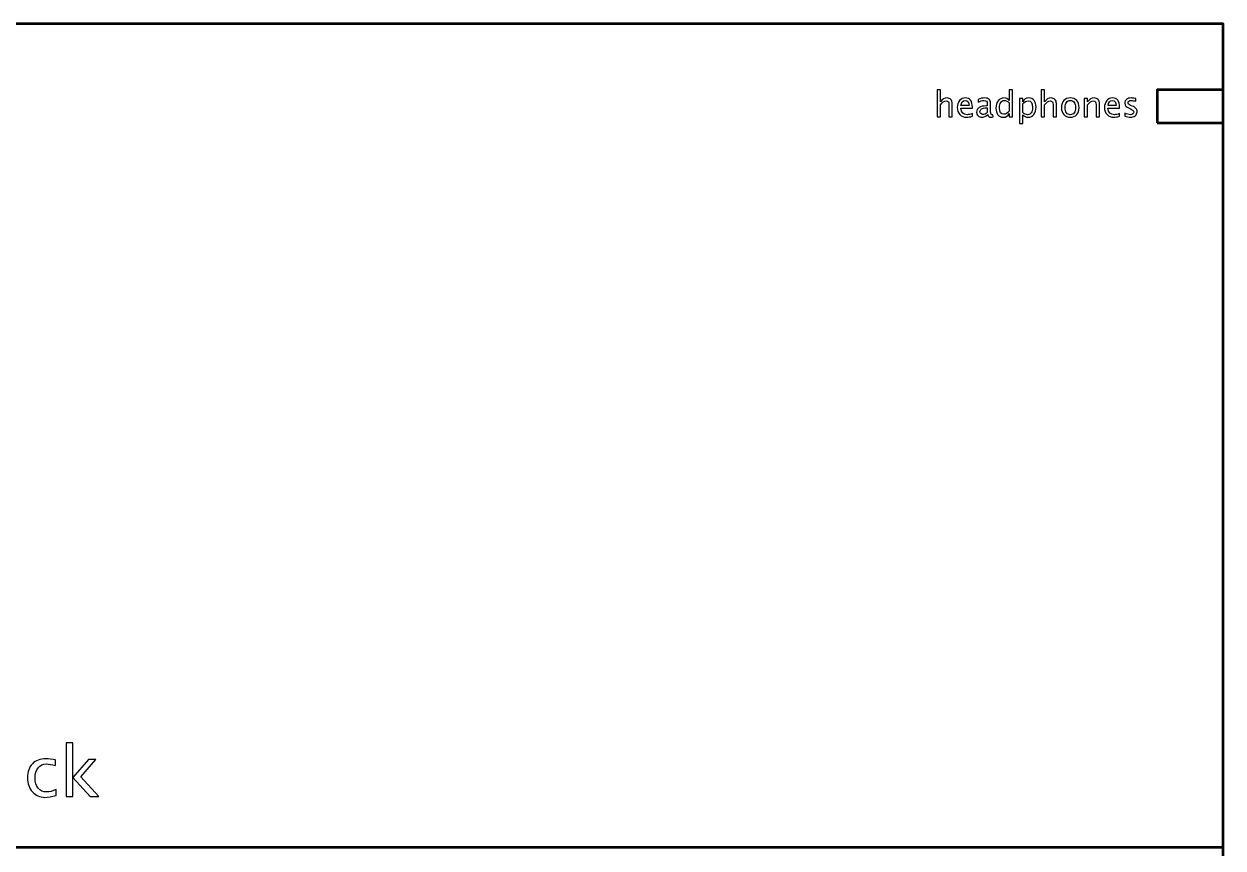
# Model space of a CAD drawing. Header units: centimetres. Extents: x -69 to 69, y -115 to 104.
# Drawn here: x 51.59 to 66.16, y 39.04 to 49.05 of the extents above; entities that cross this region are included whole.
import ezdxf

# ---------------------------------------------------------------- set-up
doc = ezdxf.new("R2010")
doc.units = ezdxf.units.CM
doc.header["$MEASUREMENT"] = 0
doc.layers.add('Layer 1', color=7, linetype='Continuous')

msp = doc.modelspace()

# ---------------------------------------------------------------- linework, layer by layer
at = {"layer": 'Layer 1', "lineweight": 53}
for points in [[(36.9625, 28.95), (66.1625, 28.95), (66.1625, 49.05), (36.9625, 49.05), (36.9625, 28.95)], [(65.3625, 47.85), (66.1625, 47.85), (66.1625, 48.25), (65.3625, 48.25), (65.3625, 47.85)]]:
    msp.add_lwpolyline(points, close=True, dxfattribs=at)
at = {"layer": 'Layer 1'}
for points, knots in [([(62.68921, 47.92194), (62.68921, 47.92194), (62.68921, 48.24833), (62.68921, 48.24833), (62.68921, 48.24833), (62.68921, 48.24833), (62.72985, 48.24833), (62.72985, 48.24833), (62.72985, 48.24833), (62.72985, 48.24833), (62.72985, 48.1039), (62.72985, 48.1039), (62.72985, 48.1039), (62.75137, 48.1353), (62.77776, 48.15096), (62.80894, 48.15096), (62.80894, 48.15096), (62.82856, 48.15096), (62.84415, 48.14482), (62.85565, 48.13248), (62.85565, 48.13248), (62.86715, 48.1202), (62.87293, 48.10362), (62.87293, 48.08288), (62.87293, 48.08288), (62.87293, 48.08288), (62.87293, 47.92194), (62.87293, 47.92194), (62.87293, 47.92194), (62.87293, 47.92194), (62.8323, 47.92194), (62.8323, 47.92194), (62.8323, 47.92194), (62.8323, 47.92194), (62.8323, 48.06961), (62.8323, 48.06961), (62.8323, 48.06961), (62.8323, 48.08626), (62.82983, 48.09812), (62.82496, 48.10517), (62.82496, 48.10517), (62.82002, 48.1123), (62.8119, 48.11583), (62.80055, 48.11583), (62.80055, 48.11583), (62.77557, 48.11583), (62.752, 48.09953), (62.72985, 48.06693), (62.72985, 48.06693), (62.72985, 48.06693), (62.72985, 47.92194), (62.72985, 47.92194), (62.72985, 47.92194), (62.72985, 47.92194), (62.68921, 47.92194), (62.68921, 47.92194)], [0, 0, 0, 0, 0.06666667, 0.06666667, 0.06666667, 0.06666667, 0.13333333, 0.13333333, 0.13333333, 0.13333333, 0.2, 0.2, 0.2, 0.2, 0.26666667, 0.26666667, 0.26666667, 0.26666667, 0.33333333, 0.33333333, 0.33333333, 0.33333333, 0.4, 0.4, 0.4, 0.4, 0.46666667, 0.46666667, 0.46666667, 0.46666667, 0.53333333, 0.53333333, 0.53333333, 0.53333333, 0.6, 0.6, 0.6, 0.6, 0.66666667, 0.66666667, 0.66666667, 0.66666667, 0.73333333, 0.73333333, 0.73333333, 0.73333333, 0.8, 0.8, 0.8, 0.8, 0.86666667, 0.86666667, 0.86666667, 0.86666667, 1, 1, 1, 1]), ([(63.56594, 47.92194), (63.56594, 47.92194), (63.56594, 47.96406), (63.56594, 47.96406), (63.56594, 47.96406), (63.54935, 47.93259), (63.52438, 47.91686), (63.49101, 47.91686), (63.49101, 47.91686), (63.46391, 47.91686), (63.44261, 47.92667), (63.42708, 47.94635), (63.42708, 47.94635), (63.41156, 47.96604), (63.4038, 47.99292), (63.4038, 48.027), (63.4038, 48.027), (63.4038, 48.06425), (63.41262, 48.09424), (63.43019, 48.11695), (63.43019, 48.11695), (63.44783, 48.1396), (63.47097, 48.15096), (63.49968, 48.15096), (63.49968, 48.15096), (63.52628, 48.15096), (63.54844, 48.1408), (63.56594, 48.12041), (63.56594, 48.12041), (63.56594, 48.12041), (63.56594, 48.24833), (63.56594, 48.24833), (63.56594, 48.24833), (63.56594, 48.24833), (63.60657, 48.24833), (63.60657, 48.24833), (63.60657, 48.24833), (63.60657, 48.24833), (63.60657, 47.92194), (63.60657, 47.92194), (63.60657, 47.92194), (63.60657, 47.92194), (63.56594, 47.92194), (63.56594, 47.92194)], [0, 0, 0, 0, 0.08333333, 0.08333333, 0.08333333, 0.08333333, 0.16666667, 0.16666667, 0.16666667, 0.16666667, 0.25, 0.25, 0.25, 0.25, 0.33333333, 0.33333333, 0.33333333, 0.33333333, 0.41666667, 0.41666667, 0.41666667, 0.41666667, 0.5, 0.5, 0.5, 0.5, 0.58333333, 0.58333333, 0.58333333, 0.58333333, 0.66666667, 0.66666667, 0.66666667, 0.66666667, 0.75, 0.75, 0.75, 0.75, 0.83333333, 0.83333333, 0.83333333, 0.83333333, 1, 1, 1, 1]), ([(63.95442, 47.92194), (63.95442, 47.92194), (63.95442, 48.24833), (63.95442, 48.24833), (63.95442, 48.24833), (63.95442, 48.24833), (63.99506, 48.24833), (63.99506, 48.24833), (63.99506, 48.24833), (63.99506, 48.24833), (63.99506, 48.1039), (63.99506, 48.1039), (63.99506, 48.1039), (64.01658, 48.1353), (64.04297, 48.15096), (64.07415, 48.15096), (64.07415, 48.15096), (64.09377, 48.15096), (64.10936, 48.14482), (64.12086, 48.13248), (64.12086, 48.13248), (64.13236, 48.1202), (64.13814, 48.10362), (64.13814, 48.08288), (64.13814, 48.08288), (64.13814, 48.08288), (64.13814, 47.92194), (64.13814, 47.92194), (64.13814, 47.92194), (64.13814, 47.92194), (64.09751, 47.92194), (64.09751, 47.92194), (64.09751, 47.92194), (64.09751, 47.92194), (64.09751, 48.06961), (64.09751, 48.06961), (64.09751, 48.06961), (64.09751, 48.08626), (64.09504, 48.09812), (64.09017, 48.10517), (64.09017, 48.10517), (64.08523, 48.1123), (64.07711, 48.11583), (64.06576, 48.11583), (64.06576, 48.11583), (64.04078, 48.11583), (64.01721, 48.09953), (63.99506, 48.06693), (63.99506, 48.06693), (63.99506, 48.06693), (63.99506, 47.92194), (63.99506, 47.92194), (63.99506, 47.92194), (63.99506, 47.92194), (63.95442, 47.92194), (63.95442, 47.92194)], [0, 0, 0, 0, 0.06666667, 0.06666667, 0.06666667, 0.06666667, 0.13333333, 0.13333333, 0.13333333, 0.13333333, 0.2, 0.2, 0.2, 0.2, 0.26666667, 0.26666667, 0.26666667, 0.26666667, 0.33333333, 0.33333333, 0.33333333, 0.33333333, 0.4, 0.4, 0.4, 0.4, 0.46666667, 0.46666667, 0.46666667, 0.46666667, 0.53333333, 0.53333333, 0.53333333, 0.53333333, 0.6, 0.6, 0.6, 0.6, 0.66666667, 0.66666667, 0.66666667, 0.66666667, 0.73333333, 0.73333333, 0.73333333, 0.73333333, 0.8, 0.8, 0.8, 0.8, 0.86666667, 0.86666667, 0.86666667, 0.86666667, 1, 1, 1, 1]), ([(63.11664, 47.92914), (63.08933, 47.92095), (63.06598, 47.91686), (63.0465, 47.91686), (63.0465, 47.91686), (63.01327, 47.91686), (62.98625, 47.92787), (62.96544, 47.94981), (62.96544, 47.94981), (62.94462, 47.97175), (62.93418, 48.00019), (62.93418, 48.03518), (62.93418, 48.03518), (62.93418, 48.06912), (62.94335, 48.09699), (62.96177, 48.11879), (62.96177, 48.11879), (62.98018, 48.14052), (63.00375, 48.15138), (63.03246, 48.15138), (63.03246, 48.15138), (63.05963, 48.15138), (63.08065, 48.14172), (63.09547, 48.12239), (63.09547, 48.12239), (63.11029, 48.10305), (63.11769, 48.07568), (63.11769, 48.04019), (63.11769, 48.04019), (63.11769, 48.04019), (63.11748, 48.02777), (63.11748, 48.02777), (63.11748, 48.02777), (63.11748, 48.02777), (62.97567, 48.02777), (62.97567, 48.02777), (62.97567, 48.02777), (62.98159, 47.97415), (63.00777, 47.94734), (63.05412, 47.94734), (63.05412, 47.94734), (63.07113, 47.94734), (63.09194, 47.95214), (63.11664, 47.96173), (63.11664, 47.96173), (63.11664, 47.96173), (63.11664, 47.92914), (63.11664, 47.92914)], [0, 0, 0, 0, 0.07692308, 0.07692308, 0.07692308, 0.07692308, 0.15384615, 0.15384615, 0.15384615, 0.15384615, 0.23076923, 0.23076923, 0.23076923, 0.23076923, 0.30769231, 0.30769231, 0.30769231, 0.30769231, 0.38461538, 0.38461538, 0.38461538, 0.38461538, 0.46153846, 0.46153846, 0.46153846, 0.46153846, 0.53846154, 0.53846154, 0.53846154, 0.53846154, 0.61538462, 0.61538462, 0.61538462, 0.61538462, 0.69230769, 0.69230769, 0.69230769, 0.69230769, 0.76923077, 0.76923077, 0.76923077, 0.76923077, 0.84615385, 0.84615385, 0.84615385, 0.84615385, 1, 1, 1, 1]), ([(62.97778, 48.05825), (62.97778, 48.05825), (63.07684, 48.05825), (63.07684, 48.05825), (63.07684, 48.05825), (63.07684, 48.10002), (63.06125, 48.12091), (63.03013, 48.12091), (63.03013, 48.12091), (62.99881, 48.12091), (62.98138, 48.10002), (62.97778, 48.05825)], [0, 0, 0, 0, 0.25, 0.25, 0.25, 0.25, 0.5, 0.5, 0.5, 0.5, 1, 1, 1, 1]), ([(63.30347, 47.95051), (63.27906, 47.92808), (63.25556, 47.91686), (63.23298, 47.91686), (63.23298, 47.91686), (63.21443, 47.91686), (63.19898, 47.92265), (63.18677, 47.93429), (63.18677, 47.93429), (63.17449, 47.94593), (63.16836, 47.9606), (63.16836, 47.97831), (63.16836, 47.97831), (63.16836, 48.0028), (63.17866, 48.02163), (63.19926, 48.03476), (63.19926, 48.03476), (63.21986, 48.04788), (63.24942, 48.05444), (63.28795, 48.05444), (63.28795, 48.05444), (63.28795, 48.05444), (63.29747, 48.05444), (63.29747, 48.05444), (63.29747, 48.05444), (63.29747, 48.05444), (63.29747, 48.08146), (63.29747, 48.08146), (63.29747, 48.08146), (63.29747, 48.1075), (63.28393, 48.12048), (63.25676, 48.12048), (63.25676, 48.12048), (63.23574, 48.12048), (63.21274, 48.11385), (63.18783, 48.10059), (63.18783, 48.10059), (63.18783, 48.10059), (63.18783, 48.13403), (63.18783, 48.13403), (63.18783, 48.13403), (63.21521, 48.14532), (63.24103, 48.15096), (63.26523, 48.15096), (63.26523, 48.15096), (63.29013, 48.15096), (63.30855, 48.14532), (63.32033, 48.13396), (63.32033, 48.13396), (63.33219, 48.1226), (63.33811, 48.1051), (63.33811, 48.08146), (63.33811, 48.08146), (63.33811, 48.08146), (63.33811, 47.98008), (63.33811, 47.98008), (63.33811, 47.98008), (63.33811, 47.95686), (63.34524, 47.94522), (63.35956, 47.94522), (63.35956, 47.94522), (63.36132, 47.94522), (63.36393, 47.94551), (63.36739, 47.94607), (63.36739, 47.94607), (63.36739, 47.94607), (63.37028, 47.92349), (63.37028, 47.92349), (63.37028, 47.92349), (63.36104, 47.91905), (63.35088, 47.91686), (63.33973, 47.91686), (63.33973, 47.91686), (63.32076, 47.91686), (63.30869, 47.92808), (63.30347, 47.95051)], [0, 0, 0, 0, 0.05, 0.05, 0.05, 0.05, 0.1, 0.1, 0.1, 0.1, 0.15, 0.15, 0.15, 0.15, 0.2, 0.2, 0.2, 0.2, 0.25, 0.25, 0.25, 0.25, 0.3, 0.3, 0.3, 0.3, 0.35, 0.35, 0.35, 0.35, 0.4, 0.4, 0.4, 0.4, 0.45, 0.45, 0.45, 0.45, 0.5, 0.5, 0.5, 0.5, 0.55, 0.55, 0.55, 0.55, 0.6, 0.6, 0.6, 0.6, 0.65, 0.65, 0.65, 0.65, 0.7, 0.7, 0.7, 0.7, 0.75, 0.75, 0.75, 0.75, 0.8, 0.8, 0.8, 0.8, 0.85, 0.85, 0.85, 0.85, 0.9, 0.9, 0.9, 0.9, 1, 1, 1, 1]), ([(63.56594, 48.09261), (63.54484, 48.11117), (63.52487, 48.12048), (63.50596, 48.12048), (63.50596, 48.12048), (63.48734, 48.12048), (63.47294, 48.11272), (63.46271, 48.09713), (63.46271, 48.09713), (63.45248, 48.08161), (63.4474, 48.05959), (63.4474, 48.03109), (63.4474, 48.03109), (63.4474, 47.97867), (63.46476, 47.95242), (63.49954, 47.95242), (63.49954, 47.95242), (63.52212, 47.95242), (63.54427, 47.96477), (63.56594, 47.98939), (63.56594, 47.98939), (63.56594, 47.98939), (63.56594, 48.09261), (63.56594, 48.09261)], [0, 0, 0, 0, 0.14285714, 0.14285714, 0.14285714, 0.14285714, 0.28571429, 0.28571429, 0.28571429, 0.28571429, 0.42857143, 0.42857143, 0.42857143, 0.42857143, 0.57142857, 0.57142857, 0.57142857, 0.57142857, 0.71428571, 0.71428571, 0.71428571, 0.71428571, 1, 1, 1, 1]), ([(63.688, 47.84024), (63.688, 47.84024), (63.688, 48.1463), (63.688, 48.1463), (63.688, 48.1463), (63.688, 48.1463), (63.72864, 48.1463), (63.72864, 48.1463), (63.72864, 48.1463), (63.72864, 48.1463), (63.72864, 48.1039), (63.72864, 48.1039), (63.72864, 48.1039), (63.74529, 48.1353), (63.77034, 48.15096), (63.80371, 48.15096), (63.80371, 48.15096), (63.83073, 48.15096), (63.85197, 48.14115), (63.86749, 48.12147), (63.86749, 48.12147), (63.88301, 48.10178), (63.89077, 48.0749), (63.89077, 48.04083), (63.89077, 48.04083), (63.89077, 48.00371), (63.88196, 47.97373), (63.86439, 47.95101), (63.86439, 47.95101), (63.84682, 47.92822), (63.82368, 47.91686), (63.79503, 47.91686), (63.79503, 47.91686), (63.76843, 47.91686), (63.74628, 47.92702), (63.72864, 47.94741), (63.72864, 47.94741), (63.72864, 47.94741), (63.72864, 47.84024), (63.72864, 47.84024), (63.72864, 47.84024), (63.72864, 47.84024), (63.688, 47.84024), (63.688, 47.84024)], [0, 0, 0, 0, 0.08333333, 0.08333333, 0.08333333, 0.08333333, 0.16666667, 0.16666667, 0.16666667, 0.16666667, 0.25, 0.25, 0.25, 0.25, 0.33333333, 0.33333333, 0.33333333, 0.33333333, 0.41666667, 0.41666667, 0.41666667, 0.41666667, 0.5, 0.5, 0.5, 0.5, 0.58333333, 0.58333333, 0.58333333, 0.58333333, 0.66666667, 0.66666667, 0.66666667, 0.66666667, 0.75, 0.75, 0.75, 0.75, 0.83333333, 0.83333333, 0.83333333, 0.83333333, 1, 1, 1, 1]), ([(63.72864, 47.97542), (63.74959, 47.95672), (63.76956, 47.94734), (63.78854, 47.94734), (63.78854, 47.94734), (63.80724, 47.94734), (63.8217, 47.95517), (63.83186, 47.97076), (63.83186, 47.97076), (63.84209, 47.98636), (63.84717, 48.0083), (63.84717, 48.03666), (63.84717, 48.03666), (63.84717, 48.08916), (63.82982, 48.1154), (63.7951, 48.1154), (63.7951, 48.1154), (63.77238, 48.1154), (63.75023, 48.10313), (63.72864, 48.0785), (63.72864, 48.0785), (63.72864, 48.0785), (63.72864, 47.97542), (63.72864, 47.97542)], [0, 0, 0, 0, 0.14285714, 0.14285714, 0.14285714, 0.14285714, 0.28571429, 0.28571429, 0.28571429, 0.28571429, 0.42857143, 0.42857143, 0.42857143, 0.42857143, 0.57142857, 0.57142857, 0.57142857, 0.57142857, 0.71428571, 0.71428571, 0.71428571, 0.71428571, 1, 1, 1, 1]), ([(64.30649, 47.91686), (64.27354, 47.91686), (64.24744, 47.92737), (64.22825, 47.9484), (64.22825, 47.9484), (64.20899, 47.96942), (64.19939, 47.998), (64.19939, 48.03405), (64.19939, 48.03405), (64.19939, 48.07003), (64.20899, 48.09854), (64.22825, 48.11949), (64.22825, 48.11949), (64.24744, 48.14045), (64.27354, 48.15096), (64.30649, 48.15096), (64.30649, 48.15096), (64.33944, 48.15096), (64.36555, 48.14045), (64.38474, 48.11949), (64.38474, 48.11949), (64.404, 48.09854), (64.41359, 48.07003), (64.41359, 48.03405), (64.41359, 48.03405), (64.41359, 47.998), (64.404, 47.96942), (64.38474, 47.9484), (64.38474, 47.9484), (64.36555, 47.92737), (64.33944, 47.91686), (64.30649, 47.91686)], [0, 0, 0, 0, 0.11111111, 0.11111111, 0.11111111, 0.11111111, 0.22222222, 0.22222222, 0.22222222, 0.22222222, 0.33333333, 0.33333333, 0.33333333, 0.33333333, 0.44444444, 0.44444444, 0.44444444, 0.44444444, 0.55555556, 0.55555556, 0.55555556, 0.55555556, 0.66666667, 0.66666667, 0.66666667, 0.66666667, 0.77777778, 0.77777778, 0.77777778, 0.77777778, 1, 1, 1, 1]), ([(64.30642, 47.94734), (64.32653, 47.94734), (64.34219, 47.95489), (64.35334, 47.97006), (64.35334, 47.97006), (64.36442, 47.98516), (64.36999, 48.00654), (64.36999, 48.03405), (64.36999, 48.03405), (64.36999, 48.0615), (64.36442, 48.08281), (64.35334, 48.0979), (64.35334, 48.0979), (64.34219, 48.11293), (64.32653, 48.12048), (64.30642, 48.12048), (64.30642, 48.12048), (64.28624, 48.12048), (64.27058, 48.11293), (64.25957, 48.0979), (64.25957, 48.0979), (64.2485, 48.08281), (64.24299, 48.0615), (64.24299, 48.03405), (64.24299, 48.03405), (64.24299, 48.00654), (64.2485, 47.98516), (64.25957, 47.97006), (64.25957, 47.97006), (64.27058, 47.95489), (64.28624, 47.94734), (64.30642, 47.94734)], [0, 0, 0, 0, 0.11111111, 0.11111111, 0.11111111, 0.11111111, 0.22222222, 0.22222222, 0.22222222, 0.22222222, 0.33333333, 0.33333333, 0.33333333, 0.33333333, 0.44444444, 0.44444444, 0.44444444, 0.44444444, 0.55555556, 0.55555556, 0.55555556, 0.55555556, 0.66666667, 0.66666667, 0.66666667, 0.66666667, 0.77777778, 0.77777778, 0.77777778, 0.77777778, 1, 1, 1, 1]), ([(64.47724, 47.92194), (64.47724, 47.92194), (64.47724, 48.1463), (64.47724, 48.1463), (64.47724, 48.1463), (64.47724, 48.1463), (64.51788, 48.1463), (64.51788, 48.1463), (64.51788, 48.1463), (64.51788, 48.1463), (64.51788, 48.1039), (64.51788, 48.1039), (64.51788, 48.1039), (64.5394, 48.1353), (64.56579, 48.15096), (64.59697, 48.15096), (64.59697, 48.15096), (64.61659, 48.15096), (64.63218, 48.14482), (64.64368, 48.13248), (64.64368, 48.13248), (64.65518, 48.1202), (64.66096, 48.10362), (64.66096, 48.08288), (64.66096, 48.08288), (64.66096, 48.08288), (64.66096, 47.92194), (64.66096, 47.92194), (64.66096, 47.92194), (64.66096, 47.92194), (64.62033, 47.92194), (64.62033, 47.92194), (64.62033, 47.92194), (64.62033, 47.92194), (64.62033, 48.06961), (64.62033, 48.06961), (64.62033, 48.06961), (64.62033, 48.08626), (64.61786, 48.09812), (64.61299, 48.10517), (64.61299, 48.10517), (64.60805, 48.1123), (64.59993, 48.11583), (64.58858, 48.11583), (64.58858, 48.11583), (64.5636, 48.11583), (64.54003, 48.09953), (64.51788, 48.06693), (64.51788, 48.06693), (64.51788, 48.06693), (64.51788, 47.92194), (64.51788, 47.92194), (64.51788, 47.92194), (64.51788, 47.92194), (64.47724, 47.92194), (64.47724, 47.92194)], [0, 0, 0, 0, 0.06666667, 0.06666667, 0.06666667, 0.06666667, 0.13333333, 0.13333333, 0.13333333, 0.13333333, 0.2, 0.2, 0.2, 0.2, 0.26666667, 0.26666667, 0.26666667, 0.26666667, 0.33333333, 0.33333333, 0.33333333, 0.33333333, 0.4, 0.4, 0.4, 0.4, 0.46666667, 0.46666667, 0.46666667, 0.46666667, 0.53333333, 0.53333333, 0.53333333, 0.53333333, 0.6, 0.6, 0.6, 0.6, 0.66666667, 0.66666667, 0.66666667, 0.66666667, 0.73333333, 0.73333333, 0.73333333, 0.73333333, 0.8, 0.8, 0.8, 0.8, 0.86666667, 0.86666667, 0.86666667, 0.86666667, 1, 1, 1, 1]), ([(64.90467, 47.92914), (64.87736, 47.92095), (64.85401, 47.91686), (64.83453, 47.91686), (64.83453, 47.91686), (64.8013, 47.91686), (64.77428, 47.92787), (64.75347, 47.94981), (64.75347, 47.94981), (64.73265, 47.97175), (64.72221, 48.00019), (64.72221, 48.03518), (64.72221, 48.03518), (64.72221, 48.06912), (64.73138, 48.09699), (64.7498, 48.11879), (64.7498, 48.11879), (64.76821, 48.14052), (64.79178, 48.15138), (64.82049, 48.15138), (64.82049, 48.15138), (64.84766, 48.15138), (64.86868, 48.14172), (64.8835, 48.12239), (64.8835, 48.12239), (64.89832, 48.10305), (64.90572, 48.07568), (64.90572, 48.04019), (64.90572, 48.04019), (64.90572, 48.04019), (64.90551, 48.02777), (64.90551, 48.02777), (64.90551, 48.02777), (64.90551, 48.02777), (64.7637, 48.02777), (64.7637, 48.02777), (64.7637, 48.02777), (64.76962, 47.97415), (64.7958, 47.94734), (64.84215, 47.94734), (64.84215, 47.94734), (64.85916, 47.94734), (64.87997, 47.95214), (64.90467, 47.96173), (64.90467, 47.96173), (64.90467, 47.96173), (64.90467, 47.92914), (64.90467, 47.92914)], [0, 0, 0, 0, 0.07692308, 0.07692308, 0.07692308, 0.07692308, 0.15384615, 0.15384615, 0.15384615, 0.15384615, 0.23076923, 0.23076923, 0.23076923, 0.23076923, 0.30769231, 0.30769231, 0.30769231, 0.30769231, 0.38461538, 0.38461538, 0.38461538, 0.38461538, 0.46153846, 0.46153846, 0.46153846, 0.46153846, 0.53846154, 0.53846154, 0.53846154, 0.53846154, 0.61538462, 0.61538462, 0.61538462, 0.61538462, 0.69230769, 0.69230769, 0.69230769, 0.69230769, 0.76923077, 0.76923077, 0.76923077, 0.76923077, 0.84615385, 0.84615385, 0.84615385, 0.84615385, 1, 1, 1, 1]), ([(64.76581, 48.05825), (64.76581, 48.05825), (64.86487, 48.05825), (64.86487, 48.05825), (64.86487, 48.05825), (64.86487, 48.10002), (64.84928, 48.12091), (64.81816, 48.12091), (64.81816, 48.12091), (64.78684, 48.12091), (64.76941, 48.10002), (64.76581, 48.05825)], [0, 0, 0, 0, 0.25, 0.25, 0.25, 0.25, 0.5, 0.5, 0.5, 0.5, 1, 1, 1, 1]), ([(64.96782, 47.92998), (64.96782, 47.92998), (64.96782, 47.96724), (64.96782, 47.96724), (64.96782, 47.96724), (64.99442, 47.95397), (65.01749, 47.94734), (65.03717, 47.94734), (65.03717, 47.94734), (65.04888, 47.94734), (65.05862, 47.95051), (65.06631, 47.95686), (65.06631, 47.95686), (65.074, 47.96314), (65.07788, 47.97105), (65.07788, 47.98057), (65.07788, 47.98057), (65.07788, 47.99447), (65.06709, 48.00597), (65.0455, 48.01507), (65.0455, 48.01507), (65.0455, 48.01507), (65.02172, 48.02516), (65.02172, 48.02516), (65.02172, 48.02516), (64.98665, 48.0397), (64.96909, 48.06072), (64.96909, 48.08803), (64.96909, 48.08803), (64.96909, 48.10757), (64.976, 48.12295), (64.98983, 48.13417), (64.98983, 48.13417), (65.00366, 48.14539), (65.02264, 48.15096), (65.0467, 48.15096), (65.0467, 48.15096), (65.05919, 48.15096), (65.07471, 48.14927), (65.09312, 48.14581), (65.09312, 48.14581), (65.09312, 48.14581), (65.10159, 48.14419), (65.10159, 48.14419), (65.10159, 48.14419), (65.10159, 48.14419), (65.10159, 48.11032), (65.10159, 48.11032), (65.10159, 48.11032), (65.07894, 48.1171), (65.06088, 48.12048), (65.0474, 48.12048), (65.0474, 48.12048), (65.03555, 48.12048), (65.02617, 48.11787), (65.01904, 48.11272), (65.01904, 48.11272), (65.01198, 48.10757), (65.00846, 48.10066), (65.00846, 48.09198), (65.00846, 48.09198), (65.00846, 48.07977), (65.01833, 48.0694), (65.03816, 48.061), (65.03816, 48.061), (65.03816, 48.061), (65.0577, 48.05275), (65.0577, 48.05275), (65.0577, 48.05275), (65.07986, 48.04344), (65.09552, 48.03356), (65.10469, 48.02319), (65.10469, 48.02319), (65.11394, 48.01281), (65.11852, 47.99983), (65.11852, 47.98431), (65.11852, 47.98431), (65.11852, 47.96463), (65.11076, 47.94847), (65.09517, 47.93584), (65.09517, 47.93584), (65.07965, 47.92321), (65.05975, 47.91686), (65.03555, 47.91686), (65.03555, 47.91686), (65.01692, 47.91686), (64.99442, 47.92123), (64.96782, 47.92998)], [0, 0, 0, 0, 0.04347826, 0.04347826, 0.04347826, 0.04347826, 0.08695652, 0.08695652, 0.08695652, 0.08695652, 0.13043478, 0.13043478, 0.13043478, 0.13043478, 0.17391304, 0.17391304, 0.17391304, 0.17391304, 0.2173913, 0.2173913, 0.2173913, 0.2173913, 0.26086957, 0.26086957, 0.26086957, 0.26086957, 0.30434783, 0.30434783, 0.30434783, 0.30434783, 0.34782609, 0.34782609, 0.34782609, 0.34782609, 0.39130435, 0.39130435, 0.39130435, 0.39130435, 0.43478261, 0.43478261, 0.43478261, 0.43478261, 0.47826087, 0.47826087, 0.47826087, 0.47826087, 0.52173913, 0.52173913, 0.52173913, 0.52173913, 0.56521739, 0.56521739, 0.56521739, 0.56521739, 0.60869565, 0.60869565, 0.60869565, 0.60869565, 0.65217391, 0.65217391, 0.65217391, 0.65217391, 0.69565217, 0.69565217, 0.69565217, 0.69565217, 0.73913043, 0.73913043, 0.73913043, 0.73913043, 0.7826087, 0.7826087, 0.7826087, 0.7826087, 0.82608696, 0.82608696, 0.82608696, 0.82608696, 0.86956522, 0.86956522, 0.86956522, 0.86956522, 0.91304348, 0.91304348, 0.91304348, 0.91304348, 1, 1, 1, 1]), ([(63.29747, 47.97267), (63.29747, 47.97267), (63.29747, 48.03031), (63.29747, 48.03031), (63.29747, 48.03031), (63.29747, 48.03031), (63.28442, 48.03074), (63.28442, 48.03074), (63.28442, 48.03074), (63.26184, 48.03074), (63.24364, 48.02657), (63.22974, 48.01825), (63.22974, 48.01825), (63.21591, 48.00985), (63.209, 47.99877), (63.209, 47.98495), (63.209, 47.98495), (63.209, 47.97528), (63.21245, 47.9671), (63.2193, 47.96039), (63.2193, 47.96039), (63.22621, 47.95369), (63.23461, 47.9503), (63.24456, 47.9503), (63.24456, 47.9503), (63.26149, 47.9503), (63.27913, 47.95778), (63.29747, 47.97267)], [0, 0, 0, 0, 0.125, 0.125, 0.125, 0.125, 0.25, 0.25, 0.25, 0.25, 0.375, 0.375, 0.375, 0.375, 0.5, 0.5, 0.5, 0.5, 0.625, 0.625, 0.625, 0.625, 0.75, 0.75, 0.75, 0.75, 1, 1, 1, 1]), ([(52.10529, 39.6638), (52.10529, 39.6638), (52.10529, 40.31658), (52.10529, 40.31658), (52.10529, 40.31658), (52.10529, 40.31658), (52.18657, 40.31658), (52.18657, 40.31658), (52.18657, 40.31658), (52.18657, 40.31658), (52.18657, 39.8948), (52.18657, 39.8948), (52.18657, 39.8948), (52.18657, 39.8948), (52.37707, 40.11254), (52.37707, 40.11254), (52.37707, 40.11254), (52.37707, 40.11254), (52.46484, 40.11254), (52.46484, 40.11254), (52.46484, 40.11254), (52.46484, 40.11254), (52.28281, 39.90313), (52.28281, 39.90313), (52.28281, 39.90313), (52.28281, 39.90313), (52.50294, 39.6638), (52.50294, 39.6638), (52.50294, 39.6638), (52.50294, 39.6638), (52.39824, 39.6638), (52.39824, 39.6638), (52.39824, 39.6638), (52.39824, 39.6638), (52.18657, 39.89395), (52.18657, 39.89395), (52.18657, 39.89395), (52.18657, 39.89395), (52.18657, 39.6638), (52.18657, 39.6638), (52.18657, 39.6638), (52.18657, 39.6638), (52.10529, 39.6638), (52.10529, 39.6638)], [0, 0, 0, 0, 0.08333333, 0.08333333, 0.08333333, 0.08333333, 0.16666667, 0.16666667, 0.16666667, 0.16666667, 0.25, 0.25, 0.25, 0.25, 0.33333333, 0.33333333, 0.33333333, 0.33333333, 0.41666667, 0.41666667, 0.41666667, 0.41666667, 0.5, 0.5, 0.5, 0.5, 0.58333333, 0.58333333, 0.58333333, 0.58333333, 0.66666667, 0.66666667, 0.66666667, 0.66666667, 0.75, 0.75, 0.75, 0.75, 0.83333333, 0.83333333, 0.83333333, 0.83333333, 1, 1, 1, 1]), ([(51.98322, 39.67735), (51.93059, 39.66154), (51.88515, 39.65364), (51.84691, 39.65364), (51.84691, 39.65364), (51.78623, 39.65364), (51.736, 39.67608), (51.69606, 39.72081), (51.69606, 39.72081), (51.65613, 39.76568), (51.63609, 39.82227), (51.63609, 39.89043), (51.63609, 39.89043), (51.63609, 39.96324), (51.65585, 40.02011), (51.69536, 40.06075), (51.69536, 40.06075), (51.73487, 40.10153), (51.79004, 40.12185), (51.86088, 40.12185), (51.86088, 40.12185), (51.89574, 40.12185), (51.93496, 40.11705), (51.97814, 40.10746), (51.97814, 40.10746), (51.97814, 40.10746), (51.97814, 40.03887), (51.97814, 40.03887), (51.97814, 40.03887), (51.93228, 40.05242), (51.89489, 40.05919), (51.8661, 40.05919), (51.8661, 40.05919), (51.82433, 40.05919), (51.79089, 40.04353), (51.76591, 40.01235), (51.76591, 40.01235), (51.74094, 39.98116), (51.72838, 39.93953), (51.72838, 39.8876), (51.72838, 39.8876), (51.72838, 39.83723), (51.74136, 39.79659), (51.76718, 39.7654), (51.76718, 39.7654), (51.79301, 39.73436), (51.82673, 39.71883), (51.86864, 39.71883), (51.86864, 39.71883), (51.90575, 39.71883), (51.94385, 39.72843), (51.98322, 39.74762), (51.98322, 39.74762), (51.98322, 39.74762), (51.98322, 39.67735), (51.98322, 39.67735)], [0, 0, 0, 0, 0.06666667, 0.06666667, 0.06666667, 0.06666667, 0.13333333, 0.13333333, 0.13333333, 0.13333333, 0.2, 0.2, 0.2, 0.2, 0.26666667, 0.26666667, 0.26666667, 0.26666667, 0.33333333, 0.33333333, 0.33333333, 0.33333333, 0.4, 0.4, 0.4, 0.4, 0.46666667, 0.46666667, 0.46666667, 0.46666667, 0.53333333, 0.53333333, 0.53333333, 0.53333333, 0.6, 0.6, 0.6, 0.6, 0.66666667, 0.66666667, 0.66666667, 0.66666667, 0.73333333, 0.73333333, 0.73333333, 0.73333333, 0.8, 0.8, 0.8, 0.8, 0.86666667, 0.86666667, 0.86666667, 0.86666667, 1, 1, 1, 1])]:
    msp.add_open_spline(points, degree=3, knots=knots, dxfattribs=at)
at = {"layer": 'Layer 1', "lineweight": 53}
msp.add_open_spline([(36.9625, 39.05), (36.9625, 39.05), (66.1625, 39.05), (66.1625, 39.05)], degree=3, dxfattribs=at)

doc.saveas('drawing.dxf')
